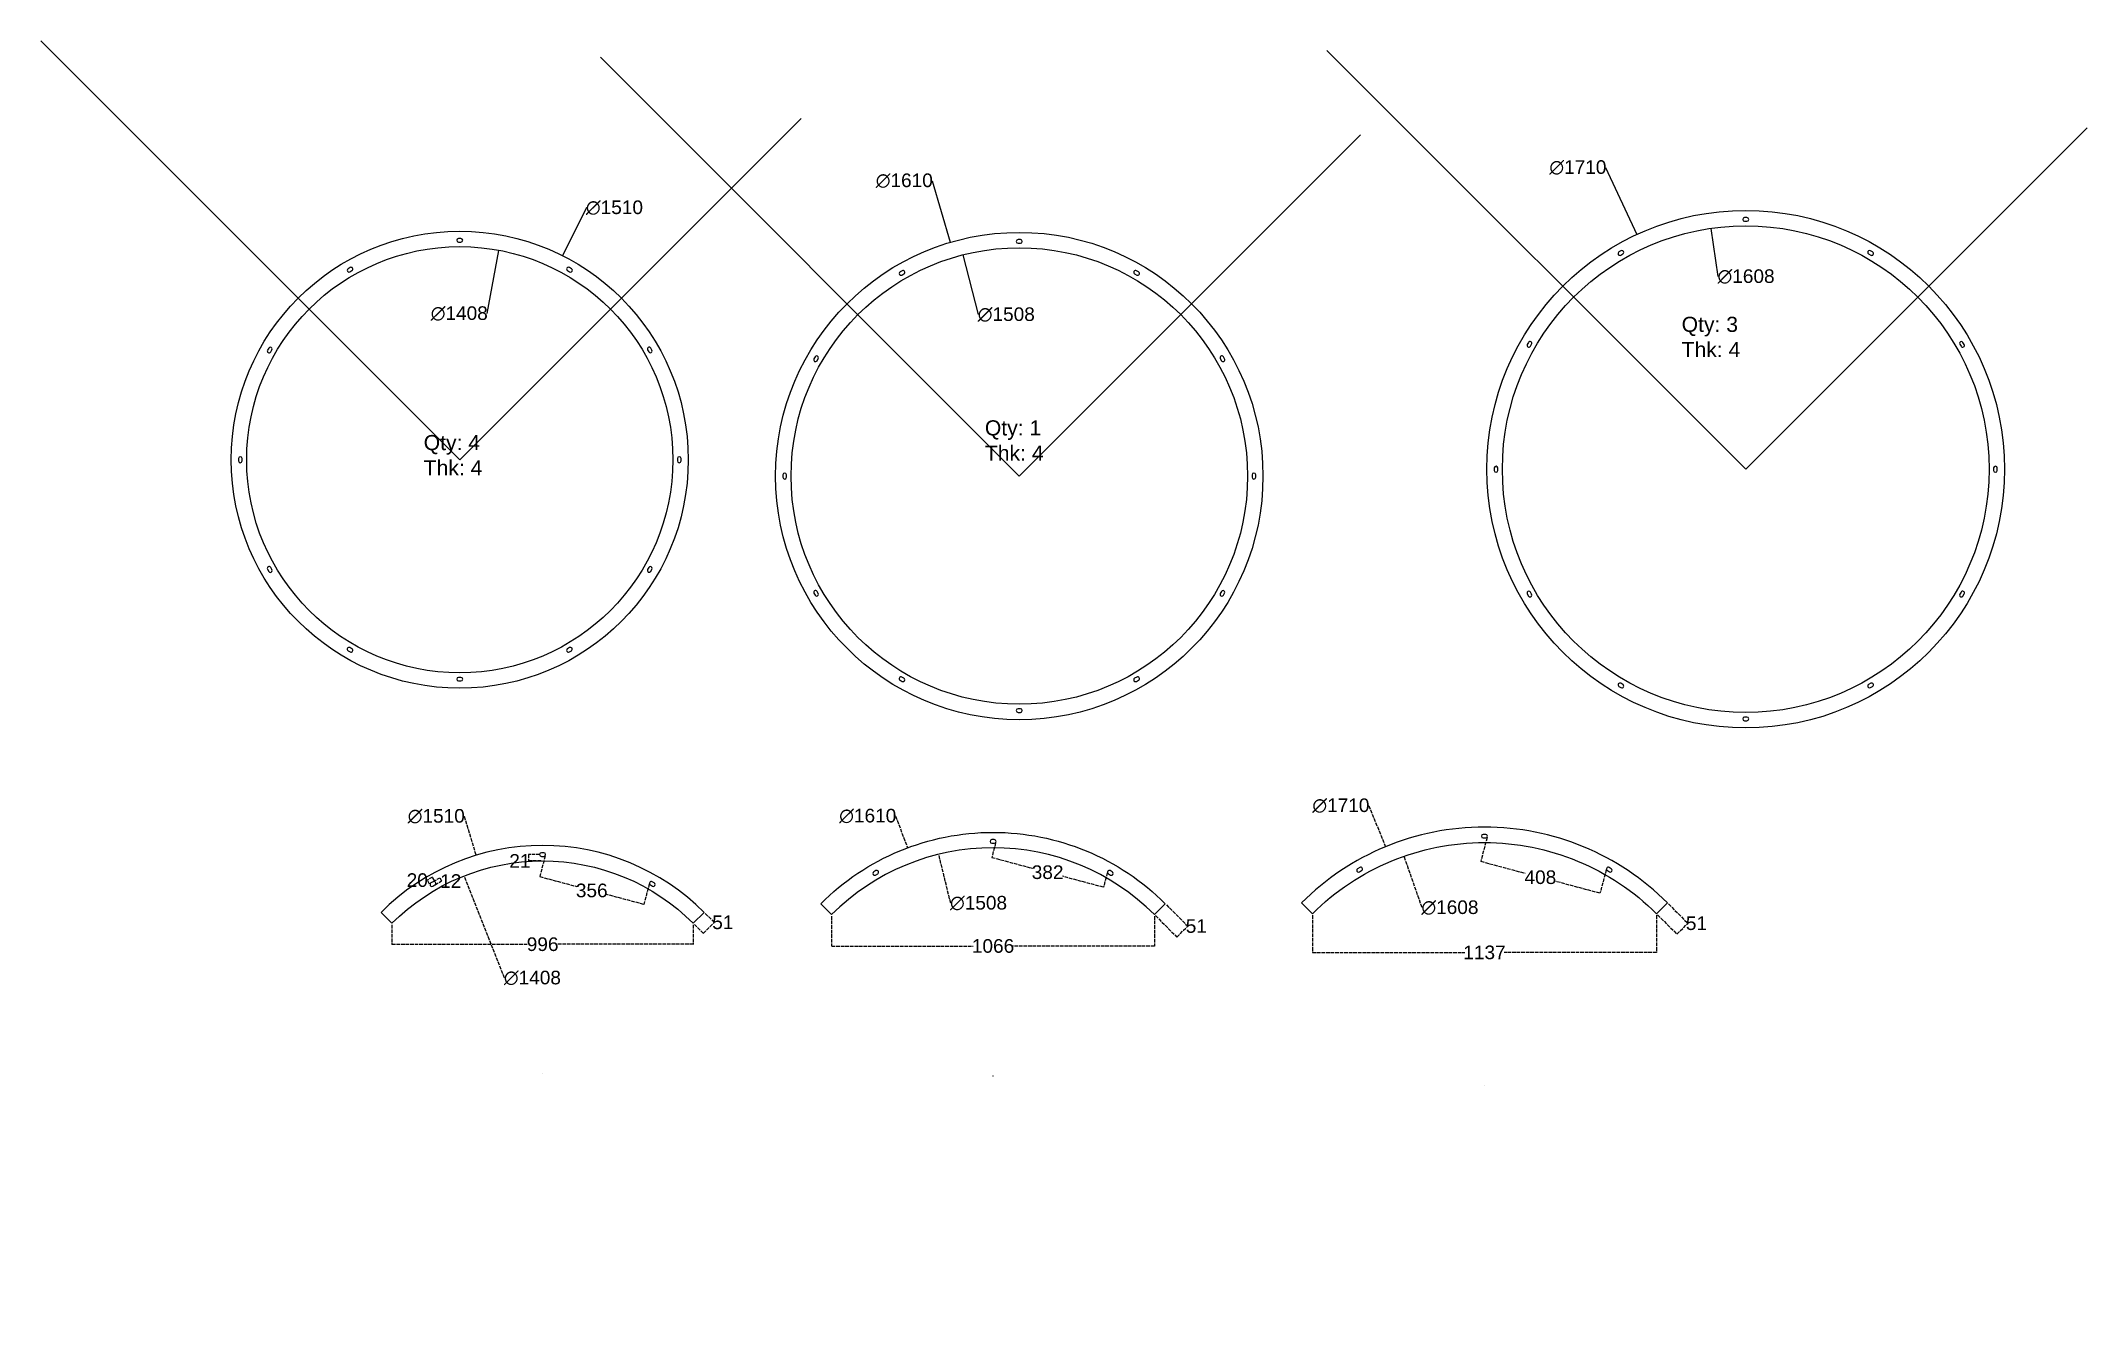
# Model space of a CAD drawing. Header units: inches. Extents: x 3305 to 10065, y -1969 to 2273.
import ezdxf

# ---------------------------------------------------------------- set-up
doc = ezdxf.new("R2010")
doc.units = ezdxf.units.IN
doc.header["$MEASUREMENT"] = 0
doc.linetypes.add('ACAD_ISO02W100', pattern=[15, 12, -3])
doc.styles.get("Standard").update_dxf_attribs({"font": 'arial.ttf'})
doc.dimstyles.get("Standard").update_dxf_attribs({"dimtxt": 0.18, "dimasz": 0.18, "dimexe": 0.18, "dimexo": 0.0625, "dimgap": 0.09, "dimtad": 0, "dimtih": 1, "dimtoh": 1, "dimdec": 4, "dimzin": 0, "dimdsep": 46, "dimtxsty": 'Standard', "dimcen": 0.09, "dimadec": 0, "dimazin": 0, "dimtfac": 1, "dimtdec": 4, "dimtofl": 0, "dimtmove": 0, "dimatfit": 3, "dimfxl": 1, "dimtolj": 1, "dimtzin": 0, "dimarcsym": 0})

# ---------------------------------------------------------------- blocks, each defined once
blk = doc.blocks.new('*D18')
at = {"color": 0, "lineweight": -2, "transparency": 16777216}
for p, q in [((4779.3, 1372.6), (4818.3, 1581.5)), ((4779.1, 1372.6), (4779.3, 1372.6))]:
    blk.add_line(p, q, dxfattribs=at)
at = {"color": 0, "transparency": 16777216}
blk.add_solid([(4818.3, 1581.5), (4818.3, 1581.5), (4818.3, 1581.7)], dxfattribs=at)
at = {"layer": 'Defpoints', "color": 0, "transparency": 16777216}
for p in [(4818.3, 1581.7), (4559.7, 197.7)]:
    blk.add_point(p, dxfattribs=at)
at = {"color": 0, "transparency": 16777216, "insert": (4687.3, 1372.6), "char_height": 45, "attachment_point": 5}
blk.add_mtext('\\A1;∅1408', dxfattribs=at)
blk = doc.blocks.new('*D19')
at = {"color": 0, "lineweight": -2, "transparency": 16777216}
for p, q in [((5108.2, 1722.4), (5028.5, 1564.2)), ((5108.3, 1722.4), (5108.2, 1722.4)), ((4688.8, 889.7), (4689, 889.7)), ((4688.9, 889.6), (4688.9, 889.8))]:
    blk.add_line(p, q, dxfattribs=at)
at = {"color": 0, "transparency": 16777216}
blk.add_solid([(5028.5, 1564.2), (5028.5, 1564.2), (5028.4, 1564.1)], dxfattribs=at)
at = {"layer": 'Defpoints', "color": 0, "transparency": 16777216}
for p in [(5028.4, 1564.1), (4349.4, 215.3)]:
    blk.add_point(p, dxfattribs=at)
at = {"color": 0, "transparency": 16777216, "insert": (5200, 1722.4), "char_height": 45, "attachment_point": 5}
blk.add_mtext('\\A1;∅1510', dxfattribs=at)
blk = doc.blocks.new('*D20')
at = {"color": 0, "lineweight": -2, "transparency": 16777216}
for p, q in [((6402.5, 1369.2), (6352.5, 1566.6)), ((6402.7, 1369.2), (6402.5, 1369.2))]:
    blk.add_line(p, q, dxfattribs=at)
at = {"color": 0, "transparency": 16777216}
blk.add_solid([(6352.6, 1566.7), (6352.5, 1566.6), (6352.5, 1566.8)], dxfattribs=at)
at = {"layer": 'Defpoints', "color": 0, "transparency": 16777216}
for p in [(6352.5, 1566.8), (6722.4, 104.9)]:
    blk.add_point(p, dxfattribs=at)
at = {"color": 0, "transparency": 16777216, "insert": (6494.5, 1369.2), "char_height": 45, "attachment_point": 5}
blk.add_mtext('\\A1;∅1508', dxfattribs=at)
blk = doc.blocks.new('*D21')
at = {"color": 0, "lineweight": -2, "transparency": 16777216}
for p, q in [((6249.2, 1811.5), (6249.4, 1811.5)), ((6249.4, 1811.5), (6309.5, 1608.1)), ((6537.4, 835.9), (6537.6, 835.9)), ((6537.5, 835.8), (6537.5, 836))]:
    blk.add_line(p, q, dxfattribs=at)
at = {"color": 0, "transparency": 16777216}
blk.add_solid([(6309.5, 1608.1), (6309.5, 1608.1), (6309.5, 1607.9)], dxfattribs=at)
at = {"layer": 'Defpoints', "color": 0, "transparency": 16777216}
for p in [(6309.5, 1607.9), (6765.4, 63.8)]:
    blk.add_point(p, dxfattribs=at)
at = {"color": 0, "transparency": 16777216, "insert": (6157.5, 1811.5), "char_height": 45, "attachment_point": 5}
blk.add_mtext('\\A1;∅1610', dxfattribs=at)
blk = doc.blocks.new('*D22')
at = {"color": 0, "lineweight": -2, "transparency": 16777216}
for p, q in [((8846.4, 1494.8), (8823.6, 1654.2)), ((8846.6, 1494.8), (8846.4, 1494.8))]:
    blk.add_line(p, q, dxfattribs=at)
at = {"color": 0, "transparency": 16777216}
blk.add_solid([(8823.7, 1654.2), (8823.6, 1654.2), (8823.6, 1654.4)], dxfattribs=at)
at = {"layer": 'Defpoints', "color": 0, "transparency": 16777216}
for p in [(8823.6, 1654.4), (9051.1, 62.6)]:
    blk.add_point(p, dxfattribs=at)
at = {"color": 0, "transparency": 16777216, "insert": (8938.4, 1494.8), "char_height": 45, "attachment_point": 5}
blk.add_mtext('\\A1;∅1608', dxfattribs=at)
blk = doc.blocks.new('*D23')
at = {"color": 0, "lineweight": -2, "transparency": 16777216}
for p, q in [((8474.5, 1855.2), (8474.6, 1855.2)), ((8474.6, 1855.2), (8577.3, 1634.1)), ((8937.3, 858.5), (8937.5, 858.5)), ((8937.4, 858.4), (8937.4, 858.6))]:
    blk.add_line(p, q, dxfattribs=at)
at = {"color": 0, "transparency": 16777216}
blk.add_solid([(8577.3, 1634.2), (8577.2, 1634.1), (8577.3, 1634)], dxfattribs=at)
at = {"layer": 'Defpoints', "color": 0, "transparency": 16777216}
for p in [(8577.3, 1634), (9297.4, 83)]:
    blk.add_point(p, dxfattribs=at)
at = {"color": 0, "transparency": 16777216, "insert": (8382.8, 1855.2), "char_height": 45, "attachment_point": 5}
blk.add_mtext('\\A1;∅1710', dxfattribs=at)
blk = doc.blocks.new('*D29')
at = {"color": 0, "linetype": 'ACAD_ISO02W100', "lineweight": -2, "transparency": 16777216}
for p, q in [((4464.9, -646.8), (4464.9, -711.4)), ((5460.5, -646.8), (5460.5, -711.4)), ((4465.1, -711.2), (4912.9, -711.2)), ((5460.3, -711.2), (5012.5, -711.2))]:
    blk.add_line(p, q, dxfattribs=at)
at = {"color": 0, "transparency": 16777216}
for points in [[(4465.1, -711.2), (4465.1, -711.3), (4464.9, -711.2)], [(5460.3, -711.2), (5460.3, -711.3), (5460.5, -711.2)]]:
    blk.add_solid(points, dxfattribs=at)
at = {"layer": 'Defpoints', "color": 0, "transparency": 16777216}
for p in [(4464.9, -641.8), (5460.5, -641.8), (5460.5, -711.2)]:
    blk.add_point(p, dxfattribs=at)
at = {"color": 0, "transparency": 16777216, "insert": (4962.7, -711.2), "char_height": 45, "attachment_point": 5}
blk.add_mtext('\\A1;996', dxfattribs=at)
blk = doc.blocks.new('*D30')
at = {"color": 0, "linetype": 'ACAD_ISO02W100', "lineweight": -2, "transparency": 16777216}
for p, q in [((4836.9, -822.5), (4703.1, -485.4)), ((4837.1, -822.5), (4836.9, -822.5))]:
    blk.add_line(p, q, dxfattribs=at)
at = {"color": 0, "transparency": 16777216}
blk.add_solid([(4703.1, -485.4), (4703.1, -485.4), (4703, -485.2)], dxfattribs=at)
at = {"layer": 'Defpoints', "color": 0, "transparency": 16777216}
for p in [(4703, -485.2), (5222.4, -1793.9)]:
    blk.add_point(p, dxfattribs=at)
at = {"color": 0, "transparency": 16777216, "insert": (4928.9, -822.5), "char_height": 45, "attachment_point": 5}
blk.add_mtext('\\A1;∅1408', dxfattribs=at)
blk = doc.blocks.new('*D31')
at = {"color": 0, "linetype": 'ACAD_ISO02W100', "lineweight": -2, "transparency": 16777216}
for p, q in [((4703, -288.3), (4703.2, -288.3)), ((4703.2, -288.3), (4742.5, -417.2))]:
    blk.add_line(p, q, dxfattribs=at)
at = {"color": 0, "lineweight": -2, "transparency": 16777216}
for p, q in [((4962.5, -1139.6), (4962.7, -1139.6)), ((4962.6, -1139.7), (4962.6, -1139.5))]:
    blk.add_line(p, q, dxfattribs=at)
at = {"color": 0, "transparency": 16777216}
blk.add_solid([(4742.5, -417.2), (4742.4, -417.2), (4742.5, -417.4)], dxfattribs=at)
at = {"layer": 'Defpoints', "color": 0, "transparency": 16777216}
for p in [(4742.5, -417.4), (5182.8, -1861.8)]:
    blk.add_point(p, dxfattribs=at)
at = {"color": 0, "transparency": 16777216, "insert": (4611.3, -288.3), "char_height": 45, "attachment_point": 5}
blk.add_mtext('\\A1;∅1510', dxfattribs=at)
blk = doc.blocks.new('*D33')
at = {"color": 0, "linetype": 'ACAD_ISO02W100', "lineweight": -2, "transparency": 16777216}
for p, q in [((4953.6, -414.6), (4916, -414.6)), ((4957.7, -435.6), (4916, -435.6)), ((4916.1, -435.7), (4916, -435.7)), ((4916.1, -414.7), (4916.1, -435.4)), ((4916.1, -435.6), (4916.1, -435.7))]:
    blk.add_line(p, q, dxfattribs=at)
at = {"color": 0, "transparency": 16777216}
for points in [[(4916.1, -414.7), (4916.2, -414.7), (4916.1, -414.6)], [(4916.1, -435.4), (4916.2, -435.4), (4916.1, -435.6)]]:
    blk.add_solid(points, dxfattribs=at)
at = {"layer": 'Defpoints', "color": 0, "transparency": 16777216}
for p in [(4916.1, -435.6), (4958.6, -414.6), (4962.7, -435.6)]:
    blk.add_point(p, dxfattribs=at)
at = {"color": 0, "transparency": 16777216, "insert": (4887.6, -435.7), "char_height": 45, "attachment_point": 5}
blk.add_mtext('\\A1;21', dxfattribs=at)
blk = doc.blocks.new('*D34')
at = {"color": 0, "linetype": 'ACAD_ISO02W100', "lineweight": -2, "transparency": 16777216}
for p, q in [((4971.3, -419.4), (4953.1, -487.6)), ((4953.3, -487.5), (5075.3, -520.2)), ((5315.2, -511.5), (5296.9, -579.7)), ((5296.8, -579.5), (5174.8, -546.8))]:
    blk.add_line(p, q, dxfattribs=at)
at = {"color": 0, "transparency": 16777216}
for points in [[(4953.3, -487.5), (4953.3, -487.5), (4953.1, -487.4)], [(5296.8, -579.5), (5296.8, -579.6), (5296.9, -579.6)]]:
    blk.add_solid(points, dxfattribs=at)
at = {"layer": 'Defpoints', "color": 0, "transparency": 16777216}
for p in [(4972.6, -414.6), (5316.5, -506.7), (5296.9, -579.6)]:
    blk.add_point(p, dxfattribs=at)
at = {"color": 0, "transparency": 16777216, "insert": (5125, -533.5), "char_height": 45, "attachment_point": 5}
blk.add_mtext('\\A1;356', dxfattribs=at)
blk = doc.blocks.new('*D35')
at = {"color": 0, "linetype": 'ACAD_ISO02W100', "lineweight": -2, "transparency": 16777216}
for p, q in [((5464.1, -645.3), (5493.8, -675.1)), ((5493.8, -674.8), (5529.6, -639.1)), ((5500.1, -609.3), (5529.9, -639.1)), ((5529.7, -638.9), (5529.9, -638.8)), ((5529.9, -638.8), (5530, -638.8))]:
    blk.add_line(p, q, dxfattribs=at)
at = {"color": 0, "transparency": 16777216}
for points in [[(5493.8, -674.8), (5493.9, -674.8), (5493.7, -675)], [(5529.6, -639), (5529.6, -639.1), (5529.7, -638.9)]]:
    blk.add_solid(points, dxfattribs=at)
at = {"layer": 'Defpoints', "color": 0, "transparency": 16777216}
for p in [(5496.5, -605.7), (5460.5, -641.8), (5529.7, -638.9)]:
    blk.add_point(p, dxfattribs=at)
at = {"color": 0, "transparency": 16777216, "insert": (5558, -638.8), "char_height": 45, "attachment_point": 5}
blk.add_mtext('\\A1;51', dxfattribs=at)
blk = doc.blocks.new('*D36')
at = {"color": 0, "linetype": 'ACAD_ISO02W100', "lineweight": -2, "transparency": 16777216}
for p, q in [((4601.5, -504), (4623, -491.6)), ((4607.5, -514.4), (4629, -502)), ((4622.9, -491.8), (4628.7, -501.9)), ((4628.8, -502.1), (4628.9, -502.2)), ((4628.9, -502.2), (4629.1, -502.2))]:
    blk.add_line(p, q, dxfattribs=at)
at = {"color": 0, "transparency": 16777216}
for points in [[(4622.9, -491.8), (4622.9, -491.8), (4622.8, -491.7)], [(4628.8, -501.9), (4628.7, -501.9), (4628.8, -502.1)]]:
    blk.add_solid(points, dxfattribs=at)
at = {"layer": 'Defpoints', "color": 0, "transparency": 16777216}
for p in [(4597.1, -506.5), (4603.1, -516.9), (4628.8, -502.1)]:
    blk.add_point(p, dxfattribs=at)
at = {"color": 0, "transparency": 16777216, "insert": (4659.1, -502.2), "char_height": 45, "attachment_point": 5}
blk.add_mtext('\\A1;12', dxfattribs=at)
blk = doc.blocks.new('*D37')
at = {"color": 0, "linetype": 'ACAD_ISO02W100', "lineweight": -2, "transparency": 16777216}
for p, q in [((4581.3, -499.4), (4581.1, -499.4)), ((4589, -512.4), (4581.3, -499.1)), ((4581.4, -499.3), (4581.3, -499.4)), ((4598.6, -489.4), (4581.6, -499.2)), ((4606.3, -502.4), (4598.7, -489.1))]:
    blk.add_line(p, q, dxfattribs=at)
at = {"color": 0, "transparency": 16777216}
for points in [[(4581.6, -499.2), (4581.6, -499.2), (4581.4, -499.3)], [(4598.6, -489.4), (4598.6, -489.4), (4598.7, -489.3)]]:
    blk.add_solid(points, dxfattribs=at)
at = {"layer": 'Defpoints', "color": 0, "transparency": 16777216}
for p in [(4581.4, -499.3), (4591.5, -516.7), (4608.8, -506.7)]:
    blk.add_point(p, dxfattribs=at)
at = {"color": 0, "transparency": 16777216, "insert": (4548.5, -499.4), "char_height": 45, "attachment_point": 5}
blk.add_mtext('\\A1;20', dxfattribs=at)
blk = doc.blocks.new('*D38')
at = {"color": 0, "linetype": 'ACAD_ISO02W100', "lineweight": -2, "transparency": 16777216}
for p, q in [((7023.4, -580.6), (7094.2, -651.4)), ((6987.4, -616.6), (7058.1, -687.4)), ((7058.1, -687.2), (7093.9, -651.4)), ((7094.1, -651.2), (7094.2, -651.1)), ((7094.2, -651.1), (7094.4, -651.1))]:
    blk.add_line(p, q, dxfattribs=at)
at = {"color": 0, "transparency": 16777216}
for points in [[(7093.9, -651.3), (7094, -651.4), (7094.1, -651.2)], [(7058.1, -687.1), (7058.2, -687.2), (7058, -687.3)]]:
    blk.add_solid(points, dxfattribs=at)
at = {"layer": 'Defpoints', "color": 0, "transparency": 16777216}
for p in [(7019.9, -577.1), (6983.8, -613.1), (7094.1, -651.2)]:
    blk.add_point(p, dxfattribs=at)
at = {"color": 0, "transparency": 16777216, "insert": (7122.4, -651.1), "char_height": 45, "attachment_point": 5}
blk.add_mtext('\\A1;51', dxfattribs=at)
blk = doc.blocks.new('*D39')
at = {"color": 0, "linetype": 'ACAD_ISO02W100', "lineweight": -2, "transparency": 16777216}
for p, q in [((6459.4, -376.1), (6446.5, -424.1)), ((6446.7, -424), (6581.4, -460.1)), ((6815.2, -522.7), (6680.5, -486.6)), ((6828.2, -474.9), (6815.4, -522.9))]:
    blk.add_line(p, q, dxfattribs=at)
at = {"color": 0, "transparency": 16777216}
for points in [[(6446.7, -423.9), (6446.7, -424), (6446.6, -423.9)], [(6815.2, -522.7), (6815.2, -522.7), (6815.4, -522.7)]]:
    blk.add_solid(points, dxfattribs=at)
at = {"layer": 'Defpoints', "color": 0, "transparency": 16777216}
for p in [(6460.7, -371.3), (6829.5, -470.1), (6815.4, -522.7)]:
    blk.add_point(p, dxfattribs=at)
at = {"color": 0, "transparency": 16777216, "insert": (6631, -473.3), "char_height": 45, "attachment_point": 5}
blk.add_mtext('\\A1;382', dxfattribs=at)
blk = doc.blocks.new('*D40')
at = {"color": 0, "linetype": 'ACAD_ISO02W100', "lineweight": -2, "transparency": 16777216}
for p, q in [((5917.5, -618.1), (5917.5, -717.2)), ((6983.8, -618.1), (6983.8, -717.2)), ((5917.7, -717), (6385.5, -717)), ((6983.6, -717), (6515.8, -717))]:
    blk.add_line(p, q, dxfattribs=at)
at = {"color": 0, "transparency": 16777216}
for points in [[(5917.7, -717), (5917.7, -717), (5917.5, -717)], [(6983.6, -717), (6983.6, -717), (6983.8, -717)]]:
    blk.add_solid(points, dxfattribs=at)
at = {"layer": 'Defpoints', "color": 0, "transparency": 16777216}
for p in [(5917.5, -613.1), (6983.8, -613.1), (5917.5, -717)]:
    blk.add_point(p, dxfattribs=at)
at = {"color": 0, "transparency": 16777216, "insert": (6450.7, -717), "char_height": 45, "attachment_point": 5}
blk.add_mtext('\\A1;1066', dxfattribs=at)
blk = doc.blocks.new('*D41')
at = {"color": 0, "linetype": 'ACAD_ISO02W100', "lineweight": -2, "transparency": 16777216}
for p, q in [((6310.8, -575.3), (6271.3, -414.1)), ((6311, -575.3), (6310.8, -575.3))]:
    blk.add_line(p, q, dxfattribs=at)
at = {"color": 0, "transparency": 16777216}
blk.add_solid([(6271.4, -414.1), (6271.3, -414.1), (6271.3, -413.9)], dxfattribs=at)
at = {"layer": 'Defpoints', "color": 0, "transparency": 16777216}
for p in [(6271.3, -413.9), (6630, -1878.6)]:
    blk.add_point(p, dxfattribs=at)
at = {"color": 0, "transparency": 16777216, "insert": (6402.8, -575.3), "char_height": 45, "attachment_point": 5}
blk.add_mtext('\\A1;∅1508', dxfattribs=at)
blk = doc.blocks.new('*D42')
at = {"color": 0, "linetype": 'ACAD_ISO02W100', "lineweight": -2, "transparency": 16777216}
for p, q in [((6128.5, -287.5), (6128.7, -287.5)), ((6128.7, -287.5), (6168, -392.4))]:
    blk.add_line(p, q, dxfattribs=at)
at = {"color": 0, "lineweight": -2, "transparency": 16777216}
for p, q in [((6450.6, -1146.3), (6450.8, -1146.3)), ((6450.7, -1146.4), (6450.7, -1146.2))]:
    blk.add_line(p, q, dxfattribs=at)
at = {"color": 0, "transparency": 16777216}
blk.add_solid([(6168, -392.3), (6167.9, -392.4), (6168, -392.5)], dxfattribs=at)
at = {"layer": 'Defpoints', "color": 0, "transparency": 16777216}
for p in [(6168, -392.5), (6733.3, -1900)]:
    blk.add_point(p, dxfattribs=at)
at = {"color": 0, "transparency": 16777216, "insert": (6036.8, -287.5), "char_height": 45, "attachment_point": 5}
blk.add_mtext('\\A1;∅1610', dxfattribs=at)
blk = doc.blocks.new('*D43')
at = {"color": 0, "linetype": 'ACAD_ISO02W100', "lineweight": -2, "transparency": 16777216}
for p, q in [((7505.7, -615.5), (7505.7, -738.4)), ((8642.8, -615.5), (8642.8, -738.4)), ((7505.9, -738.2), (8009.1, -738.2)), ((8642.6, -738.2), (8139.4, -738.2))]:
    blk.add_line(p, q, dxfattribs=at)
at = {"color": 0, "transparency": 16777216}
for points in [[(7505.9, -738.2), (7505.9, -738.3), (7505.7, -738.2)], [(8642.6, -738.2), (8642.6, -738.3), (8642.8, -738.2)]]:
    blk.add_solid(points, dxfattribs=at)
at = {"layer": 'Defpoints', "color": 0, "transparency": 16777216}
for p in [(7505.7, -610.5), (8642.8, -610.5), (8642.8, -738.2)]:
    blk.add_point(p, dxfattribs=at)
at = {"color": 0, "transparency": 16777216, "insert": (8074.3, -738.2), "char_height": 45, "attachment_point": 5}
blk.add_mtext('\\A1;1137', dxfattribs=at)
blk = doc.blocks.new('*D44')
at = {"color": 0, "linetype": 'ACAD_ISO02W100', "lineweight": -2, "transparency": 16777216}
for p, q in [((8682.4, -578), (8746.4, -642)), ((8646.3, -614.1), (8710.3, -678.1)), ((8710.3, -677.8), (8746.1, -642)), ((8746.3, -641.9), (8746.4, -641.8)), ((8746.4, -641.8), (8746.6, -641.8))]:
    blk.add_line(p, q, dxfattribs=at)
at = {"color": 0, "transparency": 16777216}
for points in [[(8746.1, -642), (8746.2, -642), (8746.3, -641.9)], [(8710.3, -677.8), (8710.3, -677.9), (8710.2, -678)]]:
    blk.add_solid(points, dxfattribs=at)
at = {"layer": 'Defpoints', "color": 0, "transparency": 16777216}
for p in [(8678.8, -574.5), (8642.8, -610.5), (8746.3, -641.9)]:
    blk.add_point(p, dxfattribs=at)
at = {"color": 0, "transparency": 16777216, "insert": (8774.5, -641.8), "char_height": 45, "attachment_point": 5}
blk.add_mtext('\\A1;51', dxfattribs=at)
blk = doc.blocks.new('*D45')
at = {"color": 0, "linetype": 'ACAD_ISO02W100', "lineweight": -2, "transparency": 16777216}
for p, q in [((8083, -358.9), (8062, -437.2)), ((8062.2, -437.1), (8208.2, -476.2)), ((8476.8, -464.4), (8455.8, -542.7)), ((8455.7, -542.5), (8309.7, -503.4))]:
    blk.add_line(p, q, dxfattribs=at)
at = {"color": 0, "transparency": 16777216}
for points in [[(8062.2, -437), (8062.2, -437.1), (8062, -437)], [(8455.7, -542.5), (8455.7, -542.5), (8455.9, -542.5)]]:
    blk.add_solid(points, dxfattribs=at)
at = {"layer": 'Defpoints', "color": 0, "transparency": 16777216}
for p in [(8084.3, -354), (8478.1, -459.6), (8455.9, -542.5)]:
    blk.add_point(p, dxfattribs=at)
at = {"color": 0, "transparency": 16777216, "insert": (8258.9, -489.8), "char_height": 45, "attachment_point": 5}
blk.add_mtext('\\A1;408', dxfattribs=at)
blk = doc.blocks.new('*D46')
at = {"color": 0, "linetype": 'ACAD_ISO02W100', "lineweight": -2, "transparency": 16777216}
for p, q in [((7868.2, -590.1), (7808.8, -420.3)), ((7868.4, -590.1), (7868.2, -590.1))]:
    blk.add_line(p, q, dxfattribs=at)
at = {"color": 0, "transparency": 16777216}
blk.add_solid([(7808.8, -420.3), (7808.7, -420.3), (7808.7, -420.2)], dxfattribs=at)
at = {"layer": 'Defpoints', "color": 0, "transparency": 16777216}
for p in [(7808.7, -420.2), (8339.8, -1937.9)]:
    blk.add_point(p, dxfattribs=at)
at = {"color": 0, "transparency": 16777216, "insert": (7960.2, -590.1), "char_height": 45, "attachment_point": 5}
blk.add_mtext('\\A1;∅1608', dxfattribs=at)
blk = doc.blocks.new('*D47')
at = {"color": 0, "linetype": 'ACAD_ISO02W100', "lineweight": -2, "transparency": 16777216}
for p, q in [((7691.5, -253.2), (7691.7, -253.2)), ((7691.7, -253.2), (7747.7, -388.7))]:
    blk.add_line(p, q, dxfattribs=at)
at = {"color": 0, "lineweight": -2, "transparency": 16777216}
for p in [(8074.2, -1179), (8074.3, -1179.1)]:
    blk.add_line(p, (8074.3, -1179), dxfattribs=at)
at = {"color": 0, "transparency": 16777216}
blk.add_solid([(7747.7, -388.7), (7747.7, -388.7), (7747.8, -388.8)], dxfattribs=at)
at = {"layer": 'Defpoints', "color": 0, "transparency": 16777216}
for p in [(7747.8, -388.8), (8400.7, -1969.3)]:
    blk.add_point(p, dxfattribs=at)
at = {"color": 0, "transparency": 16777216, "insert": (7599.9, -253.2), "char_height": 45, "attachment_point": 5}
blk.add_mtext('\\A1;∅1710', dxfattribs=at)

msp = doc.modelspace()

# ---------------------------------------------------------------- linework, layer by layer
for p, q in [((4689, 889.7), (3305.3, 2273.4)), ((8937.4, 858.5), (7553.6, 2242.2)), ((6537.5, 835.9), (5153.7, 2219.6)), ((4689, 889.7), (5816.7, 2017.4)), ((6537.5, 835.9), (7665.2, 1963.6)), ((8937.4, 858.5), (10065.1, 1986.2))]:
    msp.add_line(p, q)
for points in [[(8933.4, 1689.5, 1), (8933.4, 1677.5), (8941.4, 1677.5, 1), (8941.4, 1689.5)], [(4684.9, 1620.7, 1), (4684.9, 1608.7), (4692.9, 1608.7, 1), (4692.9, 1620.7)], [(6533.5, 1616.9, 1), (6533.5, 1604.9), (6541.5, 1604.9, 1), (6541.5, 1616.9)], [(8518.4, 1576.1, 1), (8524.4, 1565.7), (8531.3, 1569.7, 1), (8525.3, 1580.1)], [(9349.4, 1580.1, 1), (9343.4, 1569.7), (9350.3, 1565.7, 1), (9356.3, 1576.1)], [(4320, 1520.8, 1), (4326, 1510.4), (4332.9, 1514.4, 1), (4326.9, 1524.8)], [(5051, 1524.8, 1), (5045, 1514.4), (5051.9, 1510.4, 1), (5057.9, 1520.8)], [(6143.5, 1510.2, 1), (6149.5, 1499.8), (6156.4, 1503.8, 1), (6150.4, 1514.2)], [(6924.5, 1514.2, 1), (6918.5, 1503.8), (6925.4, 1499.8, 1), (6931.4, 1510.2)], [(4053.9, 1251.7, 1), (4064.3, 1245.7), (4068.3, 1252.7, 1), (4057.9, 1258.7)], [(5320, 1258.7, 1), (5309.6, 1252.7), (5313.6, 1245.7, 1), (5324, 1251.7)], [(5859.1, 1222.9, 1), (5869.5, 1216.9), (5873.5, 1223.8, 1), (5863.1, 1229.8)], [(7211.8, 1229.8, 1), (7201.4, 1223.8), (7205.4, 1216.9, 1), (7215.8, 1222.9)], [(8215.7, 1270.5, 1), (8226.1, 1264.5), (8230.1, 1271.4, 1), (8219.7, 1277.4)], [(9655, 1277.4, 1), (9644.6, 1271.4), (9648.6, 1264.5, 1), (9659, 1270.5)], [(3957.9, 885.7, 1), (3969.9, 885.7), (3969.9, 893.7, 1), (3957.9, 893.7)], [(5419.9, 893.7, 1), (5407.9, 893.7), (5407.9, 885.7, 1), (5419.9, 885.7)], [(5756.5, 831.9, 1), (5768.5, 831.9), (5768.5, 839.9, 1), (5756.5, 839.9)], [(7318.5, 839.9, 1), (7306.5, 839.9), (7306.5, 831.9, 1), (7318.5, 831.9)], [(8106.4, 854.5, 1), (8118.4, 854.5), (8118.4, 862.5, 1), (8106.4, 862.5)], [(9768.4, 862.5, 1), (9756.4, 862.5), (9756.4, 854.5, 1), (9768.4, 854.5)], [(4057.9, 520.7, 1), (4068.3, 526.7), (4064.3, 533.7, 1), (4053.9, 527.7)], [(5324, 527.7, 1), (5313.6, 533.7), (5309.6, 526.7, 1), (5320, 520.7)], [(5863.1, 441.9, 1), (5873.5, 447.9), (5869.5, 454.8, 1), (5859.1, 448.8)], [(7215.8, 448.8, 1), (7205.4, 454.8), (7201.4, 447.9, 1), (7211.8, 441.9)], [(8219.7, 439.5, 1), (8230.1, 445.5), (8226.1, 452.4, 1), (8215.7, 446.4)], [(9659, 446.4, 1), (9648.6, 452.4), (9644.6, 445.5, 1), (9655, 439.5)], [(4326.9, 254.6, 1), (4332.9, 265), (4326, 269, 1), (4320, 258.6)], [(5057.9, 258.6, 1), (5051.9, 269), (5045, 265, 1), (5051, 254.6)], [(4692.9, 158.7, 1), (4692.9, 170.7), (4684.9, 170.7, 1), (4684.9, 158.7)], [(6150.4, 157.5, 1), (6156.4, 167.9), (6149.5, 171.9, 1), (6143.5, 161.5)], [(6931.4, 161.5, 1), (6925.4, 171.9), (6918.5, 167.9, 1), (6924.5, 157.5)], [(8525.3, 136.8, 1), (8531.3, 147.2), (8524.4, 151.2, 1), (8518.4, 140.8)], [(9356.3, 140.8, 1), (9350.3, 151.2), (9343.4, 147.2, 1), (9349.4, 136.8)], [(6541.5, 54.9, 1), (6541.5, 66.9), (6533.5, 66.9, 1), (6533.5, 54.9)], [(8941.4, 27.5, 1), (8941.4, 39.5), (8933.4, 39.5, 1), (8933.4, 27.5)], [(7505.7, -610.5, -0.414214), (8642.8, -610.5), (8678.8, -574.5, 0.414214), (7469.7, -574.5)], [(4464.9, -641.8, -0.414214), (5460.5, -641.8), (5496.5, -605.7, 0.414214), (4428.8, -605.7)], [(6983.8, -613.1, 0.414214), (5917.5, -613.1), (5881.4, -577.1, -0.414214), (7019.9, -577.1)], [(6446.7, -365.3, 1), (6446.7, -377.3), (6454.7, -377.3, 1), (6454.7, -365.3)], [(8070.3, -348, 1), (8070.3, -360), (8078.3, -360, 1), (8078.3, -348)], [(4958.6, -408.6, 1), (4958.6, -420.6), (4966.6, -420.6, 1), (4966.6, -408.6)], [(6056.7, -471.9, 1), (6062.7, -482.3), (6069.6, -478.3, 1), (6063.6, -467.9)], [(6837.7, -467.9, 1), (6831.7, -478.3), (6838.6, -482.3, 1), (6844.6, -471.9)], [(7655.3, -461.4, 1), (7661.3, -471.8), (7668.2, -467.8, 1), (7662.2, -457.4)], [(8486.3, -457.4, 1), (8480.3, -467.8), (8487.2, -471.8, 1), (8493.2, -461.4)], [(4593.7, -508.5, 1), (4599.7, -518.9), (4606.6, -514.9, 1), (4600.6, -504.5)], [(5324.7, -504.5, 1), (5318.7, -514.9), (5325.6, -518.9, 1), (5331.6, -508.5)]]:
    msp.add_lwpolyline(points, format="xyb", close=True)
for centre, radius in [((8937.4, 858.5), 855), ((4688.9, 889.7), 755), ((6537.5, 835.9), 805), ((8937.4, 858.5), 804), ((4689, 889.7), 704), ((6537.5, 835.9), 754)]:
    msp.add_circle(centre, radius)

# ---------------------------------------------------------------- texts
at = {"char_height": 50, "attachment_point": 1}
for s, insert in [('Qty: 3\\PThk: 4', (8725.6, 1362.1)), ('Qty: 1\\PThk: 4', (6423.7, 1020)), ('Qty: 4\\PThk: 4', (4569.8, 971.4))]:
    msp.add_mtext_dynamic_manual_height_columns(s, width=216.762, gutter_width=1, heights=[0], dxfattribs=dict(at, insert=insert))

# ---------------------------------------------------------------- dimensions: what is measured, and where the dimension line sits
for p1, p2, override, picture, middle in [((6765.4, 63.8), (6309.5, 1607.9), {"dimtxt": 45, "dimdec": 0, "dimtdec": 0}, '*D21', (6157.5, 1811.5)), ((9297.4, 83), (8577.3, 1634), {"dimtxt": 45, "dimdec": 0, "dimtdec": 0}, '*D23', (8382.8, 1855.2)), ((4349.4, 215.3), (5028.4, 1564.1), {"dimtxt": 45, "dimdec": 0, "dimtdec": 0}, '*D19', (5200, 1722.4)), ((9051.1, 62.6), (8823.6, 1654.4), {"dimtxt": 45, "dimdec": 0, "dimtdec": 0}, '*D22', (8938.4, 1494.8)), ((4559.7, 197.7), (4818.3, 1581.7), {"dimtxt": 45, "dimdec": 0, "dimtdec": 0}, '*D18', (4687.3, 1372.6)), ((6722.4, 104.9), (6352.5, 1566.8), {"dimtxt": 45, "dimdec": 0, "dimtdec": 0}, '*D20', (6494.5, 1369.2)), ((5182.8, -1861.8), (4742.5, -417.4), {"dimtxt": 45, "dimexo": 5, "dimdec": 0, "dimtdec": 0}, '*D31', (4611.3, -288.3)), ((6733.3, -1900), (6168, -392.5), {"dimtxt": 45, "dimexo": 5, "dimdec": 0, "dimtdec": 0}, '*D42', (6036.8, -287.5)), ((8400.7, -1969.3), (7747.8, -388.8), {"dimtxt": 45, "dimexo": 5, "dimdec": 0, "dimtdec": 0}, '*D47', (7599.9, -253.2)), ((6630, -1878.6), (6271.3, -413.9), {"dimtxt": 45, "dimexo": 5, "dimdec": 0, "dimtdec": 0}, '*D41', (6402.8, -575.3)), ((8339.8, -1937.9), (7808.7, -420.2), {"dimtxt": 45, "dimexo": 5, "dimdec": 0, "dimtdec": 0}, '*D46', (7960.2, -590.1)), ((5222.4, -1793.9), (4703, -485.2), {"dimtxt": 45, "dimexo": 5, "dimdec": 0, "dimtdec": 0}, '*D30', (4928.9, -822.5))]:
    dim = msp.add_diameter_dim_2p(p1=p1, p2=p2, dimstyle='Standard', override=override)
    dim.commit()
    dim.dimension.update_dxf_attribs({"geometry": picture, "text_midpoint": middle, "dimtype": 163})
for p1, p2, distance, picture, middle in [((6460.7, -371.3), (6829.5, -470.1), -54.5, '*D39', (6631, -473.3)), ((8084.3, -354), (8478.1, -459.6), -85.9, '*D45', (8258.9, -489.8)), ((4608.8, -506.7), (4591.5, -516.7), -20.1, '*D37', (4548.5, -499.4)), ((4597.1, -506.5), (4603.1, -516.9), 29.7, '*D36', (4659.1, -502.2)), ((4972.6, -414.6), (5316.5, -506.7), -75.4, '*D34', (5125, -533.5)), ((5460.5, -641.8), (5496.5, -605.7), -46.9, '*D35', (5558, -638.8)), ((6983.8, -613.1), (7019.9, -577.1), -104.9, '*D38', (7122.4, -651.1)), ((8642.8, -610.5), (8678.8, -574.5), -95.4, '*D44', (8774.5, -641.8)), ((6983.8, -613.1), (5917.5, -613.1), 103.9, '*D40', (6450.7, -717))]:
    dim = msp.add_aligned_dim(p1=p1, p2=p2, distance=distance, dimstyle='Standard', override={"dimtxt": 45, "dimexo": 5, "dimdec": 0, "dimtdec": 0})
    dim.commit()
    dim.dimension.update_dxf_attribs({"geometry": picture, "text_midpoint": middle})
dim = msp.add_linear_dim(base=(4916.1, -435.6), p1=(4958.6, -414.6), p2=(4962.7, -435.6), angle=90, dimstyle='Standard', override={"dimtxt": 45, "dimexo": 5, "dimdec": 0, "dimtdec": 0})
dim.commit()
dim.dimension.update_dxf_attribs({"geometry": '*D33', "text_midpoint": (4887.6, -435.7)})
for base, p1, p2, picture, middle in [((5460.5, -711.2), (4464.9, -641.8), (5460.5, -641.8), '*D29', (4962.7, -711.2)), ((8642.8, -738.2), (7505.7, -610.5), (8642.8, -610.5), '*D43', (8074.3, -738.2))]:
    dim = msp.add_linear_dim(base=base, p1=p1, p2=p2, dimstyle='Standard', override={"dimtxt": 45, "dimexo": 5, "dimdec": 0, "dimtdec": 0})
    dim.commit()
    dim.dimension.update_dxf_attribs({"geometry": picture, "text_midpoint": middle})

doc.saveas('drawing.dxf')
